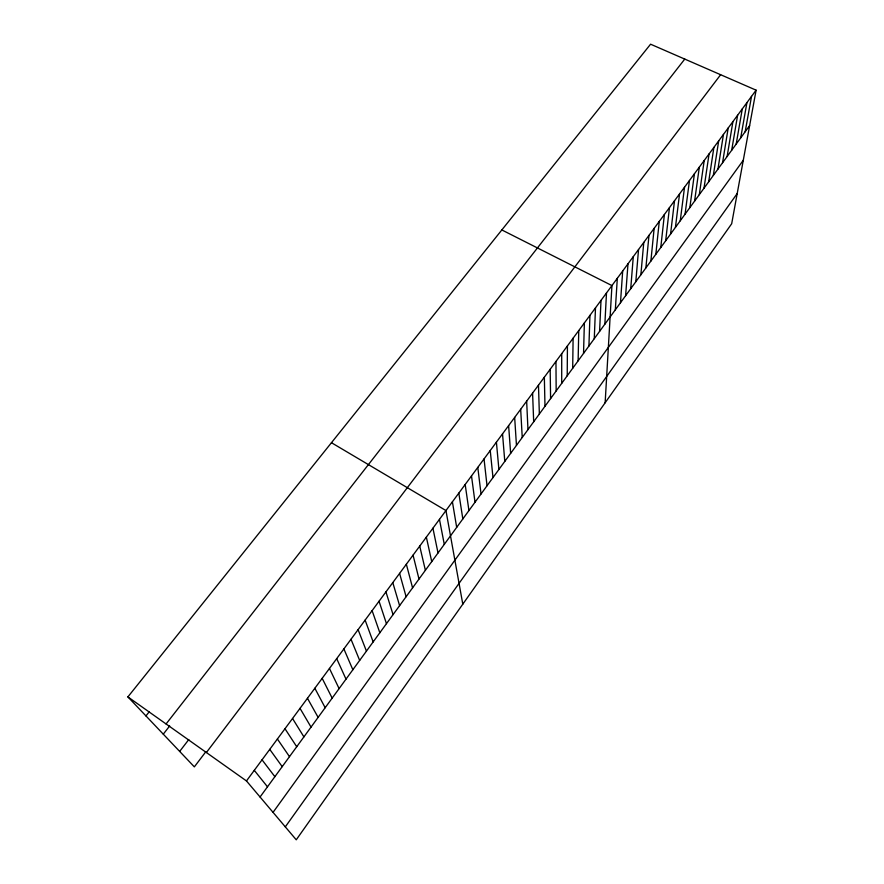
<?xml version="1.0" encoding="UTF-8"?>
<svg xmlns="http://www.w3.org/2000/svg" width="884" height="884" viewBox="0 0 884 884"><rect width="100%" height="100%" fill="white"/><g stroke="black" fill="none" stroke-linecap="round" stroke-linejoin="round"><path stroke-width="1.33" d="M561.705 383.347L561.716 353.655M567.219 375.799L567.429 345.909M572.688 368.285L573.108 338.207M578.125 360.827L578.755 330.55M583.539 353.412L584.368 322.947M588.921 346.031L589.948 315.378M594.269 338.705L595.496 307.864M599.584 331.412L601.01 300.394M604.866 324.163L606.49 292.969M605.142 402.784L611.938 285.587L501.836 229.95M615.319 309.831L617.319 278.283M620.48 302.748L622.679 271.023M625.618 295.698L627.994 263.819M630.723 288.692L633.287 256.647M635.806 281.731L638.546 249.52M640.856 274.802L643.773 242.426M645.884 267.918L648.978 235.387M650.878 261.067L654.138 228.381M655.84 254.26L659.276 221.409M660.779 247.487L664.392 214.492M665.685 240.746L669.464 207.607M670.569 234.05L674.514 200.767M675.431 227.398L679.542 193.961M680.26 220.768L684.525 187.198M685.056 214.182L689.487 180.469M689.84 207.641L694.426 173.783M694.592 201.121L699.332 167.131M699.31 194.646L704.216 160.512M704.007 188.204L709.067 153.938M708.681 181.795L713.885 147.396M713.333 175.419L718.681 140.899M717.952 169.076L723.455 134.434M722.548 162.778L728.195 128.003M727.123 156.501L732.913 121.616M731.676 150.269L737.61 115.251M736.195 144.059L742.273 108.931M740.693 137.893L746.914 102.643M745.168 131.76L751.522 96.389M756.107 90.168L731.676 223.751L296.251 839.8L246.47 780.937L127.893 696.901L650.58 44.2L756.107 90.168L246.47 780.937M285.311 826.86L737.212 193.519M273.046 812.363L743.3 160.236M260.062 797.003L749.621 125.65M205.762 751.831L194.347 766.87L127.893 696.901M206.381 752.527L720.637 74.72M179.673 751.422L188.789 739.554M163.275 734.162L169.673 725.952M166.082 723.963L684.769 59.084M145.959 715.929L149.319 711.664M331.445 442.707L445.956 510.554L462.796 604.17M254.283 770.34L267.498 786.815M262.04 759.82L274.88 776.693M269.753 749.378L282.206 766.638M277.399 739.013L289.488 756.649M284.991 728.725L296.726 746.737M292.538 718.493L303.908 736.88M300.019 708.349L311.035 727.101M307.455 698.272L318.129 717.377M314.848 688.26L325.168 707.719M322.174 678.326L332.163 698.139M329.456 668.448L339.102 688.614M336.693 658.646L346.009 679.144M343.876 648.911L352.86 669.752M351.003 639.254L359.666 660.403M358.086 629.651L366.44 651.132M365.125 620.115L373.159 641.917M372.109 610.645L379.833 632.756M379.048 601.231L386.463 623.662M385.943 591.893L393.06 614.623M392.794 582.611L399.601 605.639M399.59 573.396L406.11 596.722M406.353 564.235L412.574 587.86M413.06 555.141L418.994 579.053M419.723 546.102L425.381 570.302M426.353 537.129L431.724 561.605M432.928 528.212L438.022 552.964M439.458 519.35L444.287 544.378M452.409 501.814L456.685 527.361M458.818 493.128L462.829 518.941M465.183 484.498L468.94 510.565M471.503 475.923L475.006 502.245M477.791 467.404L481.04 493.968M484.034 458.94L487.029 485.747M490.244 450.531L492.985 477.581M496.41 442.177L498.907 469.47M502.532 433.867L504.786 461.393M508.62 425.624L510.643 453.382M514.665 417.425L516.455 445.403M520.676 409.281L522.234 437.481M526.654 401.181L527.969 429.613M532.588 393.137L533.682 421.779M538.478 385.148L539.351 413.999M544.345 377.203L544.986 406.275M550.168 369.302L550.599 398.585M555.959 361.457L556.169 390.938"/></g></svg>
